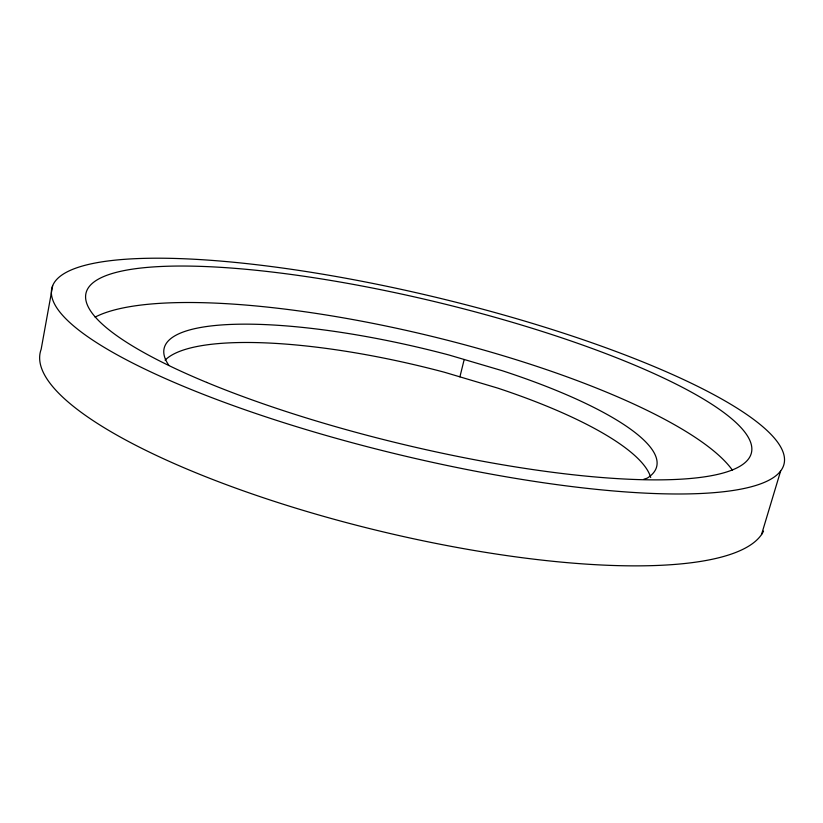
<?xml version="1.0" encoding="UTF-8"?>
<svg xmlns="http://www.w3.org/2000/svg" width="823" height="823" viewBox="0 0 823 823"><rect width="100%" height="100%" fill="white"/><g stroke="black" fill="none" stroke-linecap="round" stroke-linejoin="round"><path stroke-width="1.23" d="M52.651 285.715L41.15 349.322A372.798 94.82 13.5 0 0 365.186 527.471A372.798 94.82 13.5 0 0 763.528 531.102M459.913 376.852L464.193 359.497M761.512 534.58L780.636 470.993A376.492 80.808 13.5 0 0 282.68 268.061A376.492 80.808 13.5 0 0 190.514 389.238A376.492 80.808 13.5 0 0 780.636 470.993M643.802 479.264L647.248 478.132A253.258 60.213 13.5 0 0 502.02 370.638L448.751 354.939A253.258 60.213 13.5 0 0 168.746 365.155M165.094 360.165A252.455 63.299 13.5 0 1 444.523 372.274L497.617 388.075A252.455 63.299 13.5 0 1 650.705 477.494M95.139 317.102A339.94 81.621 13.5 0 1 428.083 335.465A339.94 81.621 13.5 0 1 732.501 470.293M206.645 382.397A342.173 73.103 13.5 0 0 747.253 460.469A342.173 73.103 13.5 0 0 302.195 275.993A342.173 73.103 13.5 0 0 206.645 382.397"/></g></svg>
